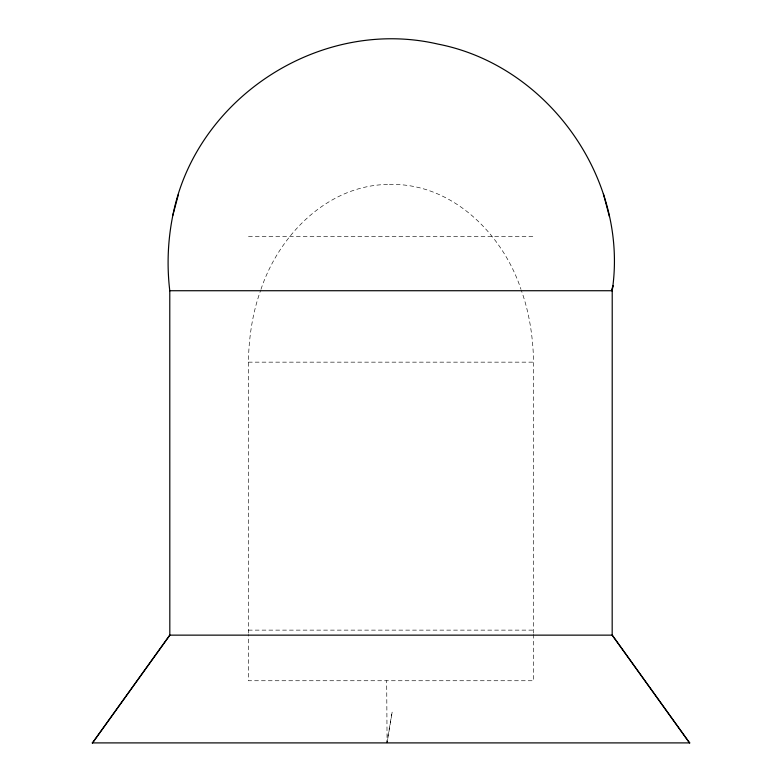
<?xml version="1.0" encoding="UTF-8"?>
<svg xmlns="http://www.w3.org/2000/svg" width="782" height="782" viewBox="0 0 782 782"><rect width="100%" height="100%" fill="white"/><g stroke="black" fill="none" stroke-linecap="round" stroke-linejoin="round"><path stroke-width="0.59" stroke-dasharray="3.91 2.93" d="M533.588 634.358L533.588 680.741L248.373 680.741L248.412 634.358M533.588 633.137L533.598 362.154C533.08 337.844 529.58 313.455 521.369 290.503M248.412 633.137L248.393 362.154C248.813 337.844 252.381 313.455 260.582 290.503M386.679 742.9L392.222 711.816L387.08 742.9L386.679 680.741M260.963 289.36C279.301 234.375 328.43 184.542 389.309 184.435M389.397 184.435C451.507 182.753 502.435 233.319 520.988 289.36M248.471 236.506L533.529 236.506M248.363 362.154L533.598 362.154M248.373 630.126L533.627 630.126"/><path stroke-width="1.17" d="M172.89 215.128C167.837 239.976 166.752 265.548 169.782 290.728L169.821 635.14L92.511 742.9L169.821 635.14L612.208 635.14L689.558 742.9L612.179 635.14L612.218 290.728C629.002 179.44 548.358 65.502 437.92 44.085C320.894 16.852 196.184 97.271 172.89 215.128L178.345 194.669M169.762 290.728L612.238 290.728M92.09 742.9L689.91 742.9M603.381 193.799L609.403 216.575M612.824 285.723L611.935 290.728L612.824 285.704"/></g></svg>
